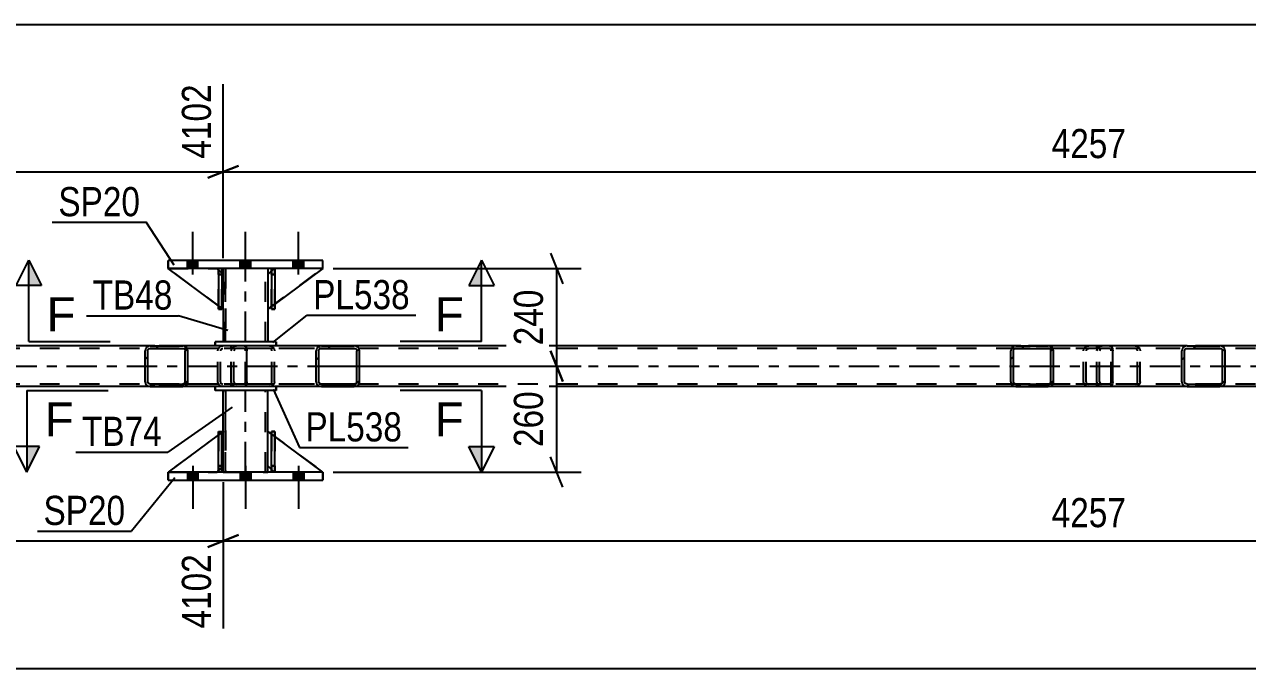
# Model space of a CAD drawing. Header units: millimetres. Extents: x 0 to 841, y 0 to 594.
# Drawn here: x 166.6 to 286.8, y 224.6 to 287.9 of the extents above; entities that cross this region are included whole.
import ezdxf

# ---------------------------------------------------------------- set-up
doc = ezdxf.new("R2010")
doc.units = ezdxf.units.MM
doc.linetypes.add('DXK_LINE_DOT2', pattern=[3.9198, 1.9599, -1.9599])
doc.linetypes.add('DXK_LINE_DOT3', pattern=[5.9187, 2.979, -0.9799, 0.9799, -0.9799])
doc.styles.add('Arial', font='ARIAL.TTF', dxfattribs={"height": 0.2})
doc.styles.add('Arial Narrow', font='ARIALN.TTF', dxfattribs={"height": 0.2})

# ---------------------------------------------------------------- blocks, each defined once
blk = doc.blocks.new('Part-318895283-3047 - 2963')
at = {"linetype": 'Continuous'}
h = blk.add_hatch(dxfattribs=at)
h.set_pattern_fill('', scale=0.7, style=0, pattern_type=0)
h.set_pattern_definition([(45, (182.5804, 256.0256), (-1.57154, 1.57154), [])])
h.paths.add_polyline_path([(182.62, 255.84), (182.58, 256.03), (182.47, 256.18), (182.31, 256.29), (182.12, 256.32), (178.93, 256.32), (178.74, 256.29), (178.58, 256.18), (178.47, 256.03), (178.43, 255.84), (178.43, 252.8), (178.47, 252.62), (178.58, 252.46), (178.74, 252.36), (178.93, 252.32), (182.12, 252.32), (182.31, 252.36), (182.47, 252.46), (182.58, 252.62), (182.62, 252.8)])
h.paths.add_polyline_path([(182.35, 252.71), (182.29, 252.63), (182.21, 252.58), (182.12, 252.56), (178.93, 252.56), (178.84, 252.58), (178.75, 252.63), (178.7, 252.71), (178.68, 252.8), (178.68, 255.84), (178.7, 255.93), (178.75, 256.01), (178.84, 256.06), (178.93, 256.08), (182.12, 256.08), (182.21, 256.06), (182.29, 256.01), (182.35, 255.93), (182.37, 255.84), (182.37, 252.8)])
at = {"color": 2, "linetype": 'Continuous'}
for p, q in [((178.93, 256.32), (178.74, 256.29)), ((178.93, 256.32), (182.12, 256.32)), ((188.17, 256.32), (182.12, 256.32)), ((182.31, 256.29), (182.12, 256.32)), ((188.17, 256.32), (188.28, 256.29)), ((188.28, 256.29), (188.36, 256.18)), ((178.47, 256.03), (178.43, 255.84)), ((178.43, 252.8), (178.43, 255.84)), ((178.68, 255.84), (178.7, 255.93)), ((178.68, 252.8), (178.68, 255.84)), ((178.7, 255.93), (178.75, 256.01)), ((178.75, 256.01), (178.84, 256.06)), ((178.84, 256.06), (178.93, 256.08)), ((178.93, 256.08), (182.12, 256.08)), ((182.12, 256.08), (182.21, 256.06)), ((182.21, 256.06), (182.29, 256.01)), ((182.29, 256.01), (182.35, 255.93)), ((182.35, 255.93), (182.37, 255.84)), ((182.37, 252.8), (182.37, 255.84)), ((182.62, 255.84), (182.58, 256.03)), ((182.62, 252.8), (182.62, 255.84)), ((188.36, 256.18), (188.42, 256.03)), ((188.42, 256.03), (188.44, 255.84)), ((188.44, 252.8), (188.44, 255.84)), ((178.43, 252.8), (178.47, 252.62)), ((178.7, 252.71), (178.68, 252.8)), ((178.75, 252.63), (178.7, 252.71)), ((178.84, 252.58), (178.75, 252.63)), ((182.29, 252.63), (182.21, 252.58)), ((182.35, 252.71), (182.29, 252.63)), ((182.37, 252.8), (182.35, 252.71)), ((182.58, 252.62), (182.62, 252.8)), ((188.42, 252.62), (188.36, 252.46)), ((188.44, 252.8), (188.42, 252.62)), ((178.74, 252.36), (178.93, 252.32)), ((178.93, 252.56), (178.84, 252.58)), ((178.93, 252.56), (182.12, 252.56)), ((178.93, 252.32), (182.12, 252.32)), ((182.21, 252.58), (182.12, 252.56)), ((182.12, 252.32), (182.31, 252.36)), ((188.17, 252.32), (182.12, 252.32)), ((188.28, 252.36), (188.17, 252.32)), ((188.36, 252.46), (188.28, 252.36))]:
    blk.add_line(p, q, dxfattribs=at)
at = {"color": 7, "linetype": 'DXK_LINE_DOT2'}
for p, q in [((182.12, 256.32), (178.93, 256.32)), ((185.89, 256.29), (186.08, 256.32)), ((186.9, 256.08), (186.9, 256.32)), ((188.17, 256.08), (178.93, 256.08)), ((185.58, 255.84), (185.62, 256.03)), ((185.58, 252.8), (185.58, 255.84)), ((185.85, 255.93), (185.83, 255.84)), ((185.83, 252.8), (185.83, 255.84)), ((185.9, 256.01), (185.85, 255.93)), ((185.9, 256.01), (185.93, 256.03)), ((185.93, 256.03), (185.99, 256.06)), ((185.99, 256.06), (186.08, 256.08)), ((188.22, 256.06), (188.17, 256.08)), ((188.27, 256.01), (188.22, 256.06)), ((188.3, 255.93), (188.27, 256.01)), ((188.31, 255.84), (188.3, 255.93)), ((188.31, 252.8), (188.31, 255.84)), ((185.62, 252.62), (185.58, 252.8)), ((185.83, 252.8), (185.85, 252.71)), ((185.85, 252.71), (185.9, 252.63)), ((185.9, 252.63), (185.99, 252.58)), ((188.22, 252.58), (188.27, 252.63)), ((188.27, 252.63), (188.3, 252.71)), ((188.3, 252.71), (188.31, 252.8)), ((188.17, 252.56), (178.93, 252.56)), ((182.12, 252.32), (178.93, 252.32)), ((186.08, 252.32), (185.89, 252.36)), ((185.99, 252.58), (186.08, 252.56)), ((186.9, 252.32), (186.9, 252.56)), ((188.17, 252.56), (188.22, 252.58))]:
    blk.add_line(p, q, dxfattribs=at)
at = {"color": 2, "linetype": 'Continuous'}
for centre, start, end in [((178.92, 255.83), 111.194, 156.1505), ((182.13, 255.83), 23.8495, 68.806), ((178.92, 252.82), 203.8495, 248.806), ((182.13, 252.82), 291.194, 336.1505)]:
    blk.add_arc(centre, 0.492, start, end, dxfattribs=at)
at = {"color": 7, "linetype": 'DXK_LINE_DOT2'}
for centre, start, end in [((186.07, 255.83), 111.194, 156.1505), ((186.07, 252.82), 203.8495, 248.806)]:
    blk.add_arc(centre, 0.492, start, end, dxfattribs=at)
blk = doc.blocks.new('Bolt-318895283-2983 - 2963')
at = {"linetype": 'Continuous'}
for points in [[(183.62, 243.92), (182.58, 243.92), (182.58, 243.12), (183.62, 243.12)], [(183.62, 243.92), (182.58, 243.92), (182.58, 243.12), (183.62, 243.12)], [(183.62, 243.92), (182.58, 243.92), (182.58, 243.12), (183.62, 243.12)], [(188.82, 243.92), (187.78, 243.92), (187.78, 243.12), (188.82, 243.12)], [(188.82, 243.92), (187.78, 243.92), (187.78, 243.12), (188.82, 243.12)], [(194.02, 243.92), (192.98, 243.92), (192.98, 243.12), (194.02, 243.12)], [(194.02, 243.92), (192.98, 243.92), (192.98, 243.12), (194.02, 243.12)], [(194.02, 243.92), (192.98, 243.92), (192.98, 243.12), (194.02, 243.12)]]:
    blk.add_hatch(color=1, dxfattribs=at).paths.add_polyline_path(points)
at = {"color": 1, "linetype": 'Continuous'}
for p, q in [((183.1, 244.52), (183.1, 240.32)), ((183.1, 244.52), (183.1, 240.32)), ((183.1, 244.52), (183.1, 240.32)), ((188.3, 244.52), (188.3, 240.32)), ((188.3, 244.52), (188.3, 240.32)), ((193.5, 244.52), (193.5, 240.32)), ((193.5, 244.52), (193.5, 240.32)), ((193.5, 244.52), (193.5, 240.32)), ((182.58, 243.92), (182.58, 243.12)), ((182.58, 243.92), (182.58, 243.12)), ((182.58, 243.92), (182.58, 243.12)), ((183.62, 243.92), (183.62, 243.12)), ((183.62, 243.92), (183.62, 243.12)), ((183.62, 243.92), (183.62, 243.12)), ((187.78, 243.92), (187.78, 243.12)), ((187.78, 243.92), (187.78, 243.12)), ((188.82, 243.92), (188.82, 243.12)), ((188.82, 243.92), (188.82, 243.12)), ((192.98, 243.92), (192.98, 243.12)), ((192.98, 243.92), (192.98, 243.12)), ((192.98, 243.92), (192.98, 243.12)), ((194.02, 243.92), (194.02, 243.12)), ((194.02, 243.92), (194.02, 243.12)), ((194.02, 243.92), (194.02, 243.12))]:
    blk.add_line(p, q, dxfattribs=at)
blk = doc.blocks.new('Part-318895283-3100 - 2963')
at = {"color": 7, "linetype": 'DXK_LINE_DOT2'}
for p, q in [((186.1, 259.93), (180.7, 263.93)), ((180.7, 263.93), (185.5, 263.93)), ((185.5, 263.93), (186.1, 263.33)), ((186.1, 263.33), (185.5, 263.93)), ((186.1, 263.33), (186.1, 259.93)), ((186.1, 263.33), (186.1, 263.33)), ((186.1, 263.33), (186.1, 259.93))]:
    blk.add_line(p, q, dxfattribs=at)
blk = doc.blocks.new('Part-318895283-3154 - 2963')
at = {"color": 7, "linetype": 'DXK_LINE_DOT2'}
for p, q in [((185.65, 263.33), (185.65, 263.93)), ((185.65, 263.93), (185.65, 263.93)), ((185.65, 263.93), (185.65, 259.93)), ((185.97, 263.93), (185.65, 263.93)), ((185.97, 263.33), (185.97, 263.93)), ((185.97, 259.93), (185.97, 263.93)), ((185.65, 259.93), (185.65, 263.33)), ((185.65, 263.33), (185.97, 263.33)), ((185.97, 263.33), (185.97, 259.93)), ((185.65, 259.93), (185.97, 259.93))]:
    blk.add_line(p, q, dxfattribs=at)
blk = doc.blocks.new('Part-318895283-3049 - 2963')
at = {"linetype": 'Continuous'}
h = blk.add_hatch(dxfattribs=at)
h.set_pattern_fill('', scale=0.7, style=0, pattern_type=0)
h.set_pattern_definition([(45, (199.4639, 256.0256), (-1.57154, 1.57154), [])])
h.paths.add_polyline_path([(199.5, 255.84), (199.46, 256.03), (199.35, 256.18), (199.19, 256.29), (198.99, 256.32), (195.76, 256.32), (195.56, 256.29), (195.4, 256.18), (195.28, 256.03), (195.25, 255.84), (195.25, 252.8), (195.28, 252.62), (195.4, 252.46), (195.56, 252.36), (195.76, 252.32), (198.99, 252.32), (199.19, 252.36), (199.35, 252.46), (199.46, 252.62), (199.5, 252.8)])
h.paths.add_polyline_path([(199.23, 252.71), (199.17, 252.63), (199.09, 252.58), (198.99, 252.56), (195.76, 252.56), (195.66, 252.58), (195.58, 252.63), (195.52, 252.71), (195.5, 252.8), (195.5, 255.84), (195.52, 255.93), (195.58, 256.01), (195.66, 256.06), (195.76, 256.08), (198.99, 256.08), (199.09, 256.06), (199.17, 256.01), (199.23, 255.93), (199.25, 255.84), (199.25, 252.8)])
at = {"color": 7, "linetype": 'DXK_LINE_DOT2'}
for p, q in [((187.21, 256.29), (187.41, 256.32)), ((188.17, 256.32), (187.41, 256.32)), ((190.64, 256.32), (190.84, 256.29)), ((198.99, 256.32), (195.76, 256.32)), ((186.9, 255.84), (186.94, 256.03)), ((186.9, 252.8), (186.9, 255.84)), ((187.17, 255.93), (187.15, 255.84)), ((187.15, 252.8), (187.15, 255.84)), ((187.23, 256.01), (187.17, 255.93)), ((187.31, 256.06), (187.23, 256.01)), ((187.41, 256.08), (187.31, 256.06)), ((198.99, 256.08), (187.41, 256.08)), ((190.74, 256.06), (190.64, 256.08)), ((190.82, 256.01), (190.74, 256.06)), ((190.88, 255.93), (190.82, 256.01)), ((190.9, 255.84), (190.88, 255.93)), ((190.9, 252.8), (190.9, 255.84)), ((191.11, 256.03), (191.15, 255.84)), ((191.15, 252.8), (191.15, 255.84)), ((186.94, 252.62), (186.9, 252.8)), ((187.15, 252.8), (187.17, 252.71)), ((187.17, 252.71), (187.23, 252.63)), ((187.23, 252.63), (187.31, 252.58)), ((190.74, 252.58), (190.82, 252.63)), ((190.82, 252.63), (190.88, 252.71)), ((190.88, 252.71), (190.9, 252.8)), ((191.15, 252.8), (191.11, 252.62)), ((187.41, 252.32), (187.21, 252.36)), ((187.31, 252.58), (187.41, 252.56)), ((198.99, 252.56), (187.41, 252.56)), ((188.17, 252.32), (187.41, 252.32)), ((190.64, 252.56), (190.74, 252.58)), ((190.84, 252.36), (190.64, 252.32)), ((195.76, 252.32), (198.99, 252.32))]:
    blk.add_line(p, q, dxfattribs=at)
at = {"color": 2, "linetype": 'Continuous'}
for p, q in [((195.76, 256.32), (188.17, 256.32)), ((195.76, 256.32), (195.56, 256.29)), ((195.76, 256.32), (198.99, 256.32)), ((199.19, 256.29), (198.99, 256.32)), ((195.28, 256.03), (195.25, 255.84)), ((195.25, 252.8), (195.25, 255.84)), ((195.5, 255.84), (195.52, 255.93)), ((195.5, 252.8), (195.5, 255.84)), ((195.52, 255.93), (195.58, 256.01)), ((195.58, 256.01), (195.66, 256.06)), ((195.66, 256.06), (195.76, 256.08)), ((195.76, 256.08), (198.99, 256.08)), ((198.99, 256.08), (199.09, 256.06)), ((199.09, 256.06), (199.17, 256.01)), ((199.17, 256.01), (199.23, 255.93)), ((199.23, 255.93), (199.25, 255.84)), ((199.25, 252.8), (199.25, 255.84)), ((199.5, 255.84), (199.46, 256.03)), ((199.5, 252.8), (199.5, 255.84)), ((195.25, 252.8), (195.28, 252.62)), ((195.52, 252.71), (195.5, 252.8)), ((195.58, 252.63), (195.52, 252.71)), ((195.66, 252.58), (195.58, 252.63)), ((199.17, 252.63), (199.09, 252.58)), ((199.23, 252.71), (199.17, 252.63)), ((199.25, 252.8), (199.23, 252.71)), ((199.46, 252.62), (199.5, 252.8)), ((195.76, 252.32), (188.17, 252.32)), ((195.56, 252.36), (195.76, 252.32)), ((195.76, 252.56), (195.66, 252.58)), ((195.76, 252.56), (198.99, 252.56)), ((195.76, 252.32), (198.99, 252.32)), ((199.09, 252.58), (198.99, 252.56)), ((198.99, 252.32), (199.19, 252.36))]:
    blk.add_line(p, q, dxfattribs=at)
at = {"color": 7, "linetype": 'DXK_LINE_DOT2'}
for centre, start, end in [((187.39, 255.82), 110.7583, 155.68), ((190.66, 255.82), 24.32, 69.2417), ((187.39, 252.82), 204.32, 249.2417), ((190.66, 252.82), 290.7583, 335.68)]:
    blk.add_arc(centre, 0.496, start, end, dxfattribs=at)
at = {"color": 2, "linetype": 'Continuous'}
for centre, start, end in [((195.74, 255.82), 110.7583, 155.68), ((199.01, 255.82), 24.32, 69.2417), ((195.74, 252.82), 204.32, 249.2417), ((199.01, 252.82), 290.7583, 335.68)]:
    blk.add_arc(centre, 0.496, start, end, dxfattribs=at)
blk = doc.blocks.new('Part-318895283-3195 - 2963')
at = {"color": 7, "linetype": 'DXK_LINE_DOT2'}
for p, q in [((190.5, 244.52), (190.5, 247.92)), ((190.5, 247.92), (195.9, 243.92)), ((191.1, 243.92), (190.5, 244.52)), ((195.9, 243.92), (191.1, 243.92))]:
    blk.add_line(p, q, dxfattribs=at)
blk = doc.blocks.new('Part-318895283-3050 - 2963')
at = {"linetype": 'Continuous'}
h = blk.add_hatch(dxfattribs=at)
h.set_pattern_fill('', scale=0.7, style=0, pattern_type=0)
h.set_pattern_definition([(45, (267.7148, 256.0256), (-1.57154, 1.57154), [])])
h.paths.add_polyline_path([(267.75, 255.84), (267.71, 256.03), (267.61, 256.18), (267.44, 256.29), (267.25, 256.32), (264.07, 256.32), (263.87, 256.29), (263.71, 256.18), (263.6, 256.03), (263.56, 255.84), (263.56, 252.8), (263.6, 252.62), (263.71, 252.46), (263.87, 252.36), (264.07, 252.32), (267.25, 252.32), (267.44, 252.36), (267.61, 252.46), (267.71, 252.62), (267.75, 252.8)])
h.paths.add_polyline_path([(267.48, 252.71), (267.43, 252.63), (267.35, 252.58), (267.25, 252.56), (264.07, 252.56), (263.97, 252.58), (263.89, 252.63), (263.83, 252.71), (263.81, 252.8), (263.81, 255.84), (263.83, 255.93), (263.89, 256.01), (263.97, 256.06), (264.07, 256.08), (267.25, 256.08), (267.35, 256.06), (267.43, 256.01), (267.48, 255.93), (267.5, 255.84), (267.5, 252.8)])
at = {"color": 2, "linetype": 'Continuous'}
for p, q in [((264.07, 256.32), (263.87, 256.29)), ((264.07, 256.32), (267.25, 256.32)), ((273.31, 256.32), (267.25, 256.32)), ((267.44, 256.29), (267.25, 256.32)), ((273.31, 256.32), (273.41, 256.29)), ((273.41, 256.29), (273.5, 256.18)), ((263.6, 256.03), (263.56, 255.84)), ((263.56, 252.8), (263.56, 255.84)), ((263.81, 255.84), (263.83, 255.93)), ((263.81, 252.8), (263.81, 255.84)), ((263.83, 255.93), (263.89, 256.01)), ((263.89, 256.01), (263.97, 256.06)), ((263.97, 256.06), (264.07, 256.08)), ((264.07, 256.08), (267.25, 256.08)), ((267.25, 256.08), (267.35, 256.06)), ((267.35, 256.06), (267.43, 256.01)), ((267.43, 256.01), (267.48, 255.93)), ((267.48, 255.93), (267.5, 255.84)), ((267.5, 252.8), (267.5, 255.84)), ((267.75, 255.84), (267.71, 256.03)), ((267.75, 252.8), (267.75, 255.84)), ((273.5, 256.18), (273.56, 256.03)), ((273.56, 256.03), (273.58, 255.84)), ((273.58, 252.8), (273.58, 255.84)), ((263.56, 252.8), (263.6, 252.62)), ((263.83, 252.71), (263.81, 252.8)), ((263.89, 252.63), (263.83, 252.71)), ((263.97, 252.58), (263.89, 252.63)), ((267.43, 252.63), (267.35, 252.58)), ((267.48, 252.71), (267.43, 252.63)), ((267.5, 252.8), (267.48, 252.71)), ((267.71, 252.62), (267.75, 252.8)), ((273.56, 252.62), (273.5, 252.46)), ((273.58, 252.8), (273.56, 252.62)), ((263.87, 252.36), (264.07, 252.32)), ((264.07, 252.56), (263.97, 252.58)), ((264.07, 252.56), (267.25, 252.56)), ((264.07, 252.32), (267.25, 252.32)), ((267.35, 252.58), (267.25, 252.56)), ((267.25, 252.32), (267.44, 252.36)), ((273.31, 252.32), (267.25, 252.32)), ((273.41, 252.36), (273.31, 252.32)), ((273.5, 252.46), (273.41, 252.36))]:
    blk.add_line(p, q, dxfattribs=at)
at = {"color": 7, "linetype": 'DXK_LINE_DOT2'}
for p, q in [((267.25, 256.32), (264.07, 256.32)), ((271.02, 256.29), (271.22, 256.32)), ((272.03, 256.08), (272.03, 256.32)), ((273.31, 256.08), (264.07, 256.08)), ((270.71, 255.84), (270.75, 256.03)), ((270.71, 252.8), (270.71, 255.84)), ((270.98, 255.93), (270.96, 255.84)), ((270.96, 252.8), (270.96, 255.84)), ((271.04, 256.01), (270.98, 255.93)), ((271.04, 256.01), (271.06, 256.03)), ((271.06, 256.03), (271.12, 256.06)), ((271.12, 256.06), (271.22, 256.08)), ((273.36, 256.06), (273.31, 256.08)), ((273.4, 256.01), (273.36, 256.06)), ((273.43, 255.93), (273.4, 256.01)), ((273.44, 255.84), (273.43, 255.93)), ((273.44, 252.8), (273.44, 255.84)), ((270.75, 252.62), (270.71, 252.8)), ((270.96, 252.8), (270.98, 252.71)), ((270.98, 252.71), (271.04, 252.63)), ((271.04, 252.63), (271.12, 252.58)), ((273.36, 252.58), (273.4, 252.63)), ((273.4, 252.63), (273.43, 252.71)), ((273.43, 252.71), (273.44, 252.8)), ((273.31, 252.56), (264.07, 252.56)), ((267.25, 252.32), (264.07, 252.32)), ((271.22, 252.32), (271.02, 252.36)), ((271.12, 252.58), (271.22, 252.56)), ((272.03, 252.32), (272.03, 252.56)), ((273.31, 252.56), (273.36, 252.58))]:
    blk.add_line(p, q, dxfattribs=at)
at = {"color": 2, "linetype": 'Continuous'}
for centre, start, end in [((264.05, 255.83), 111.1941, 156.1506), ((267.26, 255.83), 23.8494, 68.8059), ((264.05, 252.82), 203.8494, 248.8059), ((267.26, 252.82), 291.1941, 336.1506)]:
    blk.add_arc(centre, 0.492, start, end, dxfattribs=at)
at = {"color": 7, "linetype": 'DXK_LINE_DOT2'}
for centre, start, end in [((271.2, 255.83), 111.1941, 156.1506), ((271.2, 252.82), 203.8494, 248.8059)]:
    blk.add_arc(centre, 0.492, start, end, dxfattribs=at)
blk = doc.blocks.new('Part-318895283-3051 - 2963')
at = {"linetype": 'Continuous'}
h = blk.add_hatch(dxfattribs=at)
h.set_pattern_fill('', scale=0.7, style=0, pattern_type=0)
h.set_pattern_definition([(45, (284.598, 256.0256), (-1.57154, 1.57154), [])])
h.paths.add_polyline_path([(284.64, 255.84), (284.6, 256.03), (284.49, 256.18), (284.32, 256.29), (284.13, 256.32), (280.89, 256.32), (280.7, 256.29), (280.53, 256.18), (280.42, 256.03), (280.38, 255.84), (280.38, 252.8), (280.42, 252.62), (280.53, 252.46), (280.7, 252.36), (280.89, 252.32), (284.13, 252.32), (284.32, 252.36), (284.49, 252.46), (284.6, 252.62), (284.64, 252.8)])
h.paths.add_polyline_path([(284.36, 252.71), (284.31, 252.63), (284.22, 252.58), (284.13, 252.56), (280.89, 252.56), (280.79, 252.58), (280.71, 252.63), (280.66, 252.71), (280.64, 252.8), (280.64, 255.84), (280.66, 255.93), (280.71, 256.01), (280.79, 256.06), (280.89, 256.08), (284.13, 256.08), (284.22, 256.06), (284.31, 256.01), (284.36, 255.93), (284.38, 255.84), (284.38, 252.8)])
at = {"color": 7, "linetype": 'DXK_LINE_DOT2'}
for p, q in [((272.35, 256.29), (272.54, 256.32)), ((273.31, 256.32), (272.54, 256.32)), ((275.78, 256.32), (275.97, 256.29)), ((284.13, 256.32), (280.89, 256.32)), ((272.03, 255.84), (272.07, 256.03)), ((272.03, 252.8), (272.03, 255.84)), ((272.31, 255.93), (272.29, 255.84)), ((272.29, 252.8), (272.29, 255.84)), ((272.36, 256.01), (272.31, 255.93)), ((272.44, 256.06), (272.36, 256.01)), ((272.54, 256.08), (272.44, 256.06)), ((284.13, 256.08), (272.54, 256.08)), ((275.87, 256.06), (275.78, 256.08)), ((275.96, 256.01), (275.87, 256.06)), ((276.01, 255.93), (275.96, 256.01)), ((276.03, 255.84), (276.01, 255.93)), ((276.03, 252.8), (276.03, 255.84)), ((276.25, 256.03), (276.29, 255.84)), ((276.29, 252.8), (276.29, 255.84)), ((272.07, 252.62), (272.03, 252.8)), ((272.29, 252.8), (272.31, 252.71)), ((272.31, 252.71), (272.36, 252.63)), ((272.36, 252.63), (272.44, 252.58)), ((275.87, 252.58), (275.96, 252.63)), ((275.96, 252.63), (276.01, 252.71)), ((276.01, 252.71), (276.03, 252.8)), ((276.29, 252.8), (276.25, 252.62)), ((272.54, 252.32), (272.35, 252.36)), ((272.44, 252.58), (272.54, 252.56)), ((284.13, 252.56), (272.54, 252.56)), ((273.31, 252.32), (272.54, 252.32)), ((275.78, 252.56), (275.87, 252.58)), ((275.97, 252.36), (275.78, 252.32)), ((280.89, 252.32), (284.13, 252.32))]:
    blk.add_line(p, q, dxfattribs=at)
at = {"color": 2, "linetype": 'Continuous'}
for p, q in [((280.89, 256.32), (273.31, 256.32)), ((280.89, 256.32), (280.7, 256.29)), ((280.89, 256.32), (284.13, 256.32)), ((284.32, 256.29), (284.13, 256.32)), ((280.42, 256.03), (280.38, 255.84)), ((280.38, 252.8), (280.38, 255.84)), ((280.64, 255.84), (280.66, 255.93)), ((280.64, 252.8), (280.64, 255.84)), ((280.66, 255.93), (280.71, 256.01)), ((280.71, 256.01), (280.79, 256.06)), ((280.79, 256.06), (280.89, 256.08)), ((280.89, 256.08), (284.13, 256.08)), ((284.13, 256.08), (284.22, 256.06)), ((284.22, 256.06), (284.31, 256.01)), ((284.31, 256.01), (284.36, 255.93)), ((284.36, 255.93), (284.38, 255.84)), ((284.38, 252.8), (284.38, 255.84)), ((284.64, 255.84), (284.6, 256.03)), ((284.64, 252.8), (284.64, 255.84)), ((280.38, 252.8), (280.42, 252.62)), ((280.66, 252.71), (280.64, 252.8)), ((280.71, 252.63), (280.66, 252.71)), ((280.79, 252.58), (280.71, 252.63)), ((284.31, 252.63), (284.22, 252.58)), ((284.36, 252.71), (284.31, 252.63)), ((284.38, 252.8), (284.36, 252.71)), ((284.6, 252.62), (284.64, 252.8)), ((280.89, 252.32), (273.31, 252.32)), ((280.7, 252.36), (280.89, 252.32)), ((280.89, 252.56), (280.79, 252.58)), ((280.89, 252.56), (284.13, 252.56)), ((280.89, 252.32), (284.13, 252.32)), ((284.22, 252.58), (284.13, 252.56)), ((284.13, 252.32), (284.32, 252.36))]:
    blk.add_line(p, q, dxfattribs=at)
at = {"color": 7, "linetype": 'DXK_LINE_DOT2'}
for centre, start, end in [((272.52, 255.82), 110.7584, 155.6801), ((275.8, 255.82), 24.3199, 69.2416), ((272.52, 252.82), 204.3199, 249.2416), ((275.8, 252.82), 290.7584, 335.6801)]:
    blk.add_arc(centre, 0.496, start, end, dxfattribs=at)
at = {"color": 2, "linetype": 'Continuous'}
for centre, start, end in [((280.87, 255.82), 110.7583, 155.6801), ((284.15, 255.82), 24.3199, 69.2416), ((280.87, 252.82), 204.3199, 249.2416), ((284.15, 252.82), 290.7583, 335.6801)]:
    blk.add_arc(centre, 0.496, start, end, dxfattribs=at)
blk = doc.blocks.new('Part-318895283-3052 - 2963')
at = {"color": 7, "linetype": 'DXK_LINE_DOT2'}
for p, q in [((191.1, 263.93), (190.5, 263.33)), ((190.5, 259.93), (195.9, 263.93)), ((195.9, 263.93), (191.1, 263.93)), ((190.5, 263.33), (190.5, 259.93))]:
    blk.add_line(p, q, dxfattribs=at)
blk = doc.blocks.new('Part-318895283-3086 - 2963')
at = {"color": 2, "linetype": 'Continuous'}
for p, q in [((178.93, 256.32), (113.86, 256.32)), ((264.07, 256.32), (198.99, 256.32)), ((349.2, 256.32), (284.13, 256.32)), ((178.93, 252.32), (113.86, 252.32)), ((264.07, 252.32), (198.99, 252.32)), ((349.2, 252.32), (284.13, 252.32))]:
    blk.add_line(p, q, dxfattribs=at)
at = {"color": 7, "linetype": 'DXK_LINE_DOT2'}
for p, q in [((667.83, 256.32), (178.93, 256.32)), ((198.99, 256.32), (178.93, 256.32)), ((284.13, 256.32), (264.07, 256.32)), ((667.83, 256.08), (93.76, 256.08)), ((667.83, 252.56), (93.76, 252.56)), ((624.66, 252.32), (178.93, 252.32)), ((198.99, 252.32), (178.93, 252.32)), ((284.13, 252.32), (264.07, 252.32))]:
    blk.add_line(p, q, dxfattribs=at)
at = {"color": 7, "linetype": 'DXK_LINE_DOT3'}
blk.add_line((93.76, 254.32), (667.83, 254.32), dxfattribs=at)
blk = doc.blocks.new('Part-318895283-3099 - 2963')
at = {"color": 2, "linetype": 'Continuous'}
for p, q in [((185.65, 260.26), (180.7, 263.93)), ((185.65, 263.78), (185.5, 263.93)), ((186.1, 263.33), (185.97, 263.46)), ((186.1, 263.33), (186.1, 263.33)), ((186.1, 259.93), (186.1, 263.33)), ((185.97, 260.03), (186.1, 259.93)), ((186.1, 259.93), (186.1, 259.93))]:
    blk.add_line(p, q, dxfattribs=at)
at = {"color": 7, "linetype": 'DXK_LINE_DOT2'}
for p, q in [((185.5, 263.93), (180.7, 263.93)), ((185.5, 263.93), (186.1, 263.33)), ((185.97, 263.46), (185.65, 263.78)), ((186.1, 263.33), (186.1, 259.93)), ((185.97, 260.03), (185.65, 260.26))]:
    blk.add_line(p, q, dxfattribs=at)
blk = doc.blocks.new('Part-318895283-3101 - 2963')
at = {"color": 2, "linetype": 'Continuous'}
for p, q in [((191.17, 263.93), (190.85, 263.93)), ((190.85, 263.93), (190.85, 259.93)), ((191.17, 263.93), (191.17, 263.93)), ((191.17, 263.93), (191.17, 259.93)), ((191.17, 259.93), (190.85, 259.93))]:
    blk.add_line(p, q, dxfattribs=at)
at = {"color": 7, "linetype": 'DXK_LINE_DOT2'}
for p, q in [((190.85, 263.33), (190.85, 263.93)), ((191.17, 263.33), (191.17, 263.93)), ((191.17, 263.93), (191.17, 263.93)), ((191.17, 263.33), (190.85, 263.33)), ((190.85, 263.33), (190.85, 259.93)), ((191.17, 259.93), (191.17, 263.33))]:
    blk.add_line(p, q, dxfattribs=at)
blk = doc.blocks.new('Part-318895283-3102 - 2963')
at = {"color": 2, "linetype": 'Continuous'}
for p, q in [((185.97, 263.93), (185.65, 263.93)), ((185.65, 263.93), (185.65, 259.93)), ((185.97, 263.93), (185.97, 263.93)), ((185.97, 263.93), (185.97, 259.93)), ((185.97, 259.93), (185.65, 259.93))]:
    blk.add_line(p, q, dxfattribs=at)
at = {"color": 7, "linetype": 'DXK_LINE_DOT2'}
for p, q in [((185.65, 263.33), (185.65, 263.93)), ((185.97, 263.33), (185.97, 263.93)), ((185.97, 263.93), (185.97, 263.93)), ((185.97, 263.33), (185.65, 263.33)), ((185.65, 263.33), (185.65, 259.93)), ((185.97, 259.93), (185.97, 263.33))]:
    blk.add_line(p, q, dxfattribs=at)
blk = doc.blocks.new('Part-318895283-3103 - 2963')
at = {"color": 7, "linetype": 'DXK_LINE_DOT2'}
for p, q in [((190.85, 263.33), (190.85, 263.93)), ((190.85, 263.93), (190.85, 263.93)), ((190.85, 263.93), (190.85, 259.93)), ((191.17, 263.93), (190.85, 263.93)), ((191.17, 263.33), (191.17, 263.93)), ((191.17, 259.93), (191.17, 263.93)), ((190.85, 259.93), (190.85, 263.33)), ((190.85, 263.33), (191.17, 263.33)), ((191.17, 263.33), (191.17, 259.93)), ((190.85, 259.93), (191.17, 259.93))]:
    blk.add_line(p, q, dxfattribs=at)
blk = doc.blocks.new('Bolt-318895283-3122 - 2963')
at = {"linetype": 'Continuous'}
for points in [[(182.58, 263.93), (183.62, 263.93), (183.62, 264.73), (182.58, 264.73)], [(182.58, 263.93), (183.62, 263.93), (183.62, 264.73), (182.58, 264.73)], [(182.58, 263.93), (183.62, 263.93), (183.62, 264.73), (182.58, 264.73)], [(187.78, 263.93), (188.82, 263.93), (188.82, 264.73), (187.78, 264.73)], [(187.78, 263.93), (188.82, 263.93), (188.82, 264.73), (187.78, 264.73)], [(192.98, 263.93), (194.02, 263.93), (194.02, 264.73), (192.98, 264.73)], [(192.98, 263.93), (194.02, 263.93), (194.02, 264.73), (192.98, 264.73)], [(192.98, 263.93), (194.02, 263.93), (194.02, 264.73), (192.98, 264.73)]]:
    blk.add_hatch(color=1, dxfattribs=at).paths.add_polyline_path(points)
at = {"color": 1, "linetype": 'Continuous'}
for p, q in [((183.1, 263.33), (183.1, 267.53)), ((183.1, 263.33), (183.1, 267.53)), ((183.1, 263.33), (183.1, 267.53)), ((188.3, 263.33), (188.3, 267.53)), ((188.3, 263.33), (188.3, 267.53)), ((193.5, 263.33), (193.5, 267.53)), ((193.5, 263.33), (193.5, 267.53)), ((193.5, 263.33), (193.5, 267.53)), ((182.58, 263.93), (182.58, 264.73)), ((182.58, 263.93), (182.58, 264.73)), ((182.58, 263.93), (182.58, 264.73)), ((183.62, 263.93), (183.62, 264.73)), ((183.62, 263.93), (183.62, 264.73)), ((183.62, 263.93), (183.62, 264.73)), ((187.78, 263.93), (187.78, 264.73)), ((187.78, 263.93), (187.78, 264.73)), ((188.82, 263.93), (188.82, 264.73)), ((188.82, 263.93), (188.82, 264.73)), ((192.98, 263.93), (192.98, 264.73)), ((192.98, 263.93), (192.98, 264.73)), ((192.98, 263.93), (192.98, 264.73)), ((194.02, 263.93), (194.02, 264.73)), ((194.02, 263.93), (194.02, 264.73)), ((194.02, 263.93), (194.02, 264.73))]:
    blk.add_line(p, q, dxfattribs=at)
blk = doc.blocks.new('Part-318895283-3171 - 2963')
at = {"color": 2, "linetype": 'Continuous'}
for p, q in [((186.1, 263.93), (186.1, 263.33)), ((190.5, 263.93), (190.5, 263.33)), ((186.1, 259.93), (186.1, 256.73)), ((190.5, 259.93), (190.5, 256.73))]:
    blk.add_line(p, q, dxfattribs=at)
at = {"color": 7, "linetype": 'DXK_LINE_DOT2'}
for p, q in [((190.5, 263.93), (186.1, 263.93)), ((186.1, 263.93), (186.1, 256.73)), ((186.34, 256.73), (186.34, 263.93)), ((186.34, 263.93), (186.34, 256.73)), ((190.26, 256.73), (190.26, 263.93)), ((190.26, 256.73), (190.26, 263.93)), ((190.5, 263.93), (190.5, 256.73)), ((186.1, 263.33), (186.1, 259.93)), ((190.5, 263.33), (190.5, 259.93)), ((190.5, 256.73), (186.1, 256.73))]:
    blk.add_line(p, q, dxfattribs=at)
at = {"color": 7, "linetype": 'DXK_LINE_DOT3'}
blk.add_line((188.3, 256.73), (188.3, 263.93), dxfattribs=at)
blk = doc.blocks.new('Part-318895283-3176 - 2963')
at = {"color": 2, "linetype": 'Continuous'}
for p, q in [((191.3, 256.73), (185.3, 256.73)), ((185.3, 256.33), (185.3, 256.73)), ((191.3, 256.33), (185.3, 256.33)), ((191.3, 256.73), (191.3, 256.33)), ((191.3, 256.73), (191.3, 256.73)), ((191.3, 256.33), (191.3, 256.33))]:
    blk.add_line(p, q, dxfattribs=at)
at = {"color": 7, "linetype": 'DXK_LINE_DOT2'}
for p, q in [((185.3, 256.73), (185.3, 256.33)), ((191.3, 256.33), (191.3, 256.73))]:
    blk.add_line(p, q, dxfattribs=at)
blk = doc.blocks.new('Part-318895283-3188 - 2963')
at = {"color": 2, "linetype": 'Continuous'}
for p, q in [((195.9, 264.73), (180.7, 264.73)), ((180.7, 263.93), (180.7, 264.73)), ((195.9, 263.93), (195.9, 264.73)), ((195.9, 263.93), (180.7, 263.93))]:
    blk.add_line(p, q, dxfattribs=at)
at = {"color": 7, "linetype": 'DXK_LINE_DOT2'}
for p, q in [((180.7, 264.73), (180.7, 263.93)), ((195.9, 263.93), (195.9, 264.73))]:
    blk.add_line(p, q, dxfattribs=at)
blk = doc.blocks.new('Part-318895283-3193 - 2963')
at = {"color": 2, "linetype": 'Continuous'}
for p, q in [((180.7, 243.12), (180.7, 243.92)), ((195.9, 243.92), (180.7, 243.92)), ((180.7, 243.12), (195.9, 243.12)), ((195.9, 243.12), (195.9, 243.92))]:
    blk.add_line(p, q, dxfattribs=at)
at = {"color": 7, "linetype": 'DXK_LINE_DOT2'}
for p, q in [((180.7, 243.92), (180.7, 243.12)), ((195.9, 243.92), (195.9, 243.12))]:
    blk.add_line(p, q, dxfattribs=at)
blk = doc.blocks.new('Part-318895283-3194 - 2963')
at = {"color": 2, "linetype": 'Continuous'}
for p, q in [((190.5, 244.52), (190.5, 247.92)), ((190.85, 247.66), (190.5, 247.92)), ((195.9, 243.92), (191.17, 247.42)), ((190.85, 244.17), (190.5, 244.52))]:
    blk.add_line(p, q, dxfattribs=at)
at = {"color": 7, "linetype": 'DXK_LINE_DOT2'}
for p, q in [((191.17, 247.42), (190.85, 247.66)), ((191.1, 243.92), (190.85, 244.17)), ((195.9, 243.92), (191.1, 243.92)), ((195.9, 243.92), (195.9, 243.92)), ((195.9, 243.92), (195.9, 243.92))]:
    blk.add_line(p, q, dxfattribs=at)
blk = doc.blocks.new('Part-318895283-3196 - 2963')
at = {"color": 7, "linetype": 'DXK_LINE_DOT2'}
for p, q in [((185.97, 247.83), (185.65, 247.59)), ((186.1, 244.52), (186.1, 247.92)), ((186.1, 244.52), (185.5, 243.92)), ((185.97, 244.4), (185.65, 244.08)), ((180.7, 243.92), (185.5, 243.92))]:
    blk.add_line(p, q, dxfattribs=at)
at = {"color": 2, "linetype": 'Continuous'}
for p, q in [((186.1, 247.92), (185.97, 247.83)), ((186.1, 244.52), (186.1, 247.92)), ((185.65, 247.59), (180.7, 243.92)), ((186.1, 244.52), (185.97, 244.4)), ((186.1, 244.52), (186.1, 244.52)), ((185.65, 244.08), (185.5, 243.92))]:
    blk.add_line(p, q, dxfattribs=at)
blk = doc.blocks.new('Part-318895283-3202 - 2963')
at = {"color": 7, "linetype": 'DXK_LINE_DOT2'}
for p, q in [((186.1, 247.92), (180.7, 243.92)), ((186.1, 244.52), (186.1, 247.92)), ((186.1, 247.92), (186.1, 244.52)), ((185.5, 243.92), (186.1, 244.52)), ((186.1, 244.52), (185.5, 243.92)), ((186.1, 244.52), (186.1, 244.52)), ((180.7, 243.92), (185.5, 243.92))]:
    blk.add_line(p, q, dxfattribs=at)
blk = doc.blocks.new('Part-318895283-3203 - 2963')
at = {"color": 2, "linetype": 'Continuous'}
for p, q in [((190.85, 243.92), (190.85, 247.92)), ((190.85, 247.92), (191.17, 247.92)), ((191.17, 243.92), (191.17, 247.92)), ((190.85, 243.92), (190.85, 243.92)), ((191.17, 243.92), (190.85, 243.92))]:
    blk.add_line(p, q, dxfattribs=at)
at = {"color": 7, "linetype": 'DXK_LINE_DOT2'}
for p, q in [((190.85, 247.92), (190.85, 244.52)), ((191.17, 244.52), (191.17, 247.92)), ((190.85, 244.52), (190.85, 243.92)), ((190.85, 244.52), (191.17, 244.52)), ((191.17, 243.92), (191.17, 244.52)), ((191.17, 243.92), (191.17, 243.92))]:
    blk.add_line(p, q, dxfattribs=at)
blk = doc.blocks.new('Part-318895283-3204 - 2963')
at = {"color": 2, "linetype": 'Continuous'}
for p, q in [((185.65, 243.92), (185.65, 247.92)), ((185.65, 247.92), (185.97, 247.92)), ((185.97, 243.92), (185.97, 247.92)), ((185.65, 243.92), (185.65, 243.92)), ((185.97, 243.92), (185.65, 243.92))]:
    blk.add_line(p, q, dxfattribs=at)
at = {"color": 7, "linetype": 'DXK_LINE_DOT2'}
for p, q in [((185.65, 247.92), (185.65, 244.52)), ((185.97, 244.52), (185.97, 247.92)), ((185.65, 244.52), (185.65, 243.92)), ((185.65, 244.52), (185.97, 244.52)), ((185.97, 243.92), (185.97, 244.52)), ((185.97, 243.92), (185.97, 243.92))]:
    blk.add_line(p, q, dxfattribs=at)
blk = doc.blocks.new('Part-318895283-3205 - 2963')
at = {"color": 7, "linetype": 'DXK_LINE_DOT2'}
for p, q in [((191.17, 247.92), (190.85, 247.92)), ((190.85, 244.52), (190.85, 247.92)), ((190.85, 247.92), (190.85, 243.92)), ((191.17, 247.92), (191.17, 244.52)), ((191.17, 243.92), (191.17, 247.92)), ((191.17, 244.52), (190.85, 244.52)), ((190.85, 243.92), (190.85, 244.52)), ((191.17, 244.52), (191.17, 243.92)), ((191.17, 243.92), (190.85, 243.92)), ((191.17, 243.92), (191.17, 243.92))]:
    blk.add_line(p, q, dxfattribs=at)
blk = doc.blocks.new('Part-318895283-3206 - 2963')
at = {"color": 7, "linetype": 'DXK_LINE_DOT2'}
for p, q in [((185.65, 247.92), (185.97, 247.92)), ((185.65, 244.52), (185.65, 247.92)), ((185.65, 247.92), (185.65, 243.92)), ((185.97, 247.92), (185.97, 244.52)), ((185.97, 243.92), (185.97, 247.83)), ((185.97, 244.52), (185.65, 244.52)), ((185.65, 243.92), (185.65, 244.52)), ((185.97, 244.52), (185.97, 243.92)), ((185.97, 243.92), (185.65, 243.92)), ((185.97, 243.92), (185.97, 243.92))]:
    blk.add_line(p, q, dxfattribs=at)
blk = doc.blocks.new('Part-318895283-3211 - 2963')
at = {"color": 2, "linetype": 'Continuous'}
for p, q in [((185.3, 251.92), (185.3, 252.32)), ((191.3, 251.92), (185.3, 251.92)), ((191.3, 252.32), (191.3, 251.92)), ((191.3, 251.92), (191.3, 251.92))]:
    blk.add_line(p, q, dxfattribs=at)
at = {"color": 7, "linetype": 'DXK_LINE_DOT2'}
for p, q in [((191.3, 252.32), (185.3, 252.32)), ((185.3, 252.32), (185.3, 251.92)), ((191.3, 251.92), (191.3, 252.32)), ((191.3, 252.32), (191.3, 252.32))]:
    blk.add_line(p, q, dxfattribs=at)
blk = doc.blocks.new('Part-318895283-3216 - 2963')
at = {"color": 2, "linetype": 'Continuous'}
for p, q in [((186.1, 247.92), (186.1, 251.92)), ((190.5, 247.92), (190.5, 251.92)), ((186.1, 243.92), (186.1, 244.52)), ((190.5, 243.92), (190.5, 244.52))]:
    blk.add_line(p, q, dxfattribs=at)
at = {"color": 7, "linetype": 'DXK_LINE_DOT2'}
for p, q in [((190.5, 251.92), (186.1, 251.92)), ((186.1, 243.92), (186.1, 251.92)), ((186.34, 243.92), (186.34, 251.92)), ((186.34, 251.92), (186.34, 243.92)), ((190.26, 243.92), (190.26, 251.92)), ((190.26, 243.92), (190.26, 251.92)), ((190.5, 243.92), (190.5, 251.92)), ((186.1, 244.52), (186.1, 247.92)), ((190.5, 244.52), (190.5, 247.92)), ((186.1, 243.92), (190.5, 243.92))]:
    blk.add_line(p, q, dxfattribs=at)
at = {"color": 7, "linetype": 'DXK_LINE_DOT3'}
blk.add_line((188.3, 243.92), (188.3, 251.92), dxfattribs=at)
blk = doc.blocks.new('Part-318895283-3221 - 2963')
at = {"color": 2, "linetype": 'Continuous'}
for p, q in [((190.85, 263.69), (190.5, 263.33)), ((195.9, 263.93), (191.17, 260.43)), ((190.5, 263.33), (190.5, 259.93)), ((190.85, 260.19), (190.5, 259.93))]:
    blk.add_line(p, q, dxfattribs=at)
at = {"color": 7, "linetype": 'DXK_LINE_DOT2'}
for p, q in [((191.1, 263.93), (190.85, 263.69)), ((195.9, 263.93), (191.1, 263.93)), ((191.17, 260.43), (190.85, 260.19))]:
    blk.add_line(p, q, dxfattribs=at)
blk = doc.blocks.new('StraightDimension-318895283-3364 - 2963')
at = {"color": 7, "linetype": 'Continuous'}
for p, q in [((186.1, 264.93), (186.1, 282.04)), ((85.14, 257.32), (85.14, 276.55)), ((86.64, 274.03), (83.64, 272.83)), ((85.14, 273.43), (186.1, 273.43)), ((184.6, 272.83), (187.6, 274.03))]:
    blk.add_line(p, q, dxfattribs=at)
at = {"color": 0}
blk.add_wipeout([(139.88, 274.18), (139.88, 278.38), (131.36, 278.38), (131.36, 274.18)], dxfattribs=at)
at = {"color": 3, "style": 'Arial Narrow'}
blk.add_text('4102', height=2.863, dxfattribs=at).set_placement((131.96, 274.78))
at = {"color": 0, "linetype": 'Continuous'}
for points in [[(185.5, 282.64), (181.3, 282.64), (181.3, 274.13), (185.5, 274.13)], [(84.54, 277.15), (80.34, 277.15), (80.34, 274.13), (84.54, 274.13)]]:
    blk.add_wipeout(points, dxfattribs=at)
at = {"color": 3, "linetype": 'Continuous', "style": 'Arial Narrow'}
for s, height, p in [('4102', 2.863, (184.9, 274.73)), ('0', 2.86, (83.94, 274.73))]:
    blk.add_text(s, height=height, rotation=90.0002, dxfattribs=at).set_placement(p)
blk = doc.blocks.new('StraightDimension-318895283-3380 - 2963')
at = {"color": 7, "linetype": 'Continuous'}
for p, q in [((186.1, 264.93), (186.1, 282.04)), ((187.6, 274.03), (184.6, 272.83)), ((186.1, 273.43), (356.37, 273.43))]:
    blk.add_line(p, q, dxfattribs=at)
at = {"color": 0}
blk.add_wipeout([(275.49, 274.18), (275.49, 278.38), (266.98, 278.38), (266.98, 274.18)], dxfattribs=at)
at = {"color": 3, "style": 'Arial Narrow'}
blk.add_text('4257', height=2.863, dxfattribs=at).set_placement((267.58, 274.78))
blk = doc.blocks.new('StraightDimension-318895283-3289 - 2963')
at = {"color": 7, "linetype": 'Continuous'}
for p, q in [((85.14, 251.32), (85.14, 234.02)), ((186.1, 242.92), (186.1, 228.54)), ((86.64, 237.75), (83.64, 236.55)), ((85.14, 237.15), (186.1, 237.15)), ((184.6, 236.55), (187.6, 237.75))]:
    blk.add_line(p, q, dxfattribs=at)
at = {"color": 0}
blk.add_wipeout([(139.88, 237.9), (139.88, 242.1), (131.36, 242.1), (131.36, 237.9)], dxfattribs=at)
at = {"color": 3, "style": 'Arial Narrow'}
blk.add_text('4102', height=2.863, dxfattribs=at).set_placement((131.96, 238.5))
at = {"color": 0, "linetype": 'Continuous'}
for points in [[(84.54, 236.45), (80.34, 236.45), (80.34, 233.42), (84.54, 233.42)], [(185.5, 236.45), (181.3, 236.45), (181.3, 227.94), (185.5, 227.94)]]:
    blk.add_wipeout(points, dxfattribs=at)
at = {"color": 3, "linetype": 'Continuous', "style": 'Arial Narrow'}
for s, height, p in [('0', 2.86, (83.94, 234.02)), ('4102', 2.863, (184.9, 228.54))]:
    blk.add_text(s, height=height, rotation=90.0002, dxfattribs=at).set_placement(p)
blk = doc.blocks.new('StraightDimension-318895283-3426 - 2963')
at = {"color": 7, "linetype": 'Continuous'}
for p, q in [((218.3, 265.43), (219.5, 262.43)), ((196.9, 263.93), (221.3, 263.93)), ((218.9, 254.32), (218.9, 263.93)), ((219.5, 252.82), (218.3, 255.82)), ((196.9, 254.32), (221.3, 254.32))]:
    blk.add_line(p, q, dxfattribs=at)
at = {"color": 0}
blk.add_wipeout([(218.15, 262.47), (213.95, 262.47), (213.95, 255.78), (218.15, 255.78)], dxfattribs=at)
at = {"color": 3, "style": 'Arial Narrow'}
blk.add_text('240', height=2.863, rotation=90.0002, dxfattribs=at).set_placement((217.55, 256.38))
blk = doc.blocks.new('StraightDimension-318895283-3305 - 2963')
at = {"color": 7, "linetype": 'Continuous'}
for p, q in [((186.1, 242.92), (186.1, 228.54)), ((187.6, 237.75), (184.6, 236.55)), ((186.1, 237.15), (356.37, 237.15))]:
    blk.add_line(p, q, dxfattribs=at)
at = {"color": 0}
blk.add_wipeout([(275.49, 237.9), (275.49, 242.1), (266.98, 242.1), (266.98, 237.9)], dxfattribs=at)
at = {"color": 3, "style": 'Arial Narrow'}
blk.add_text('4257', height=2.863, dxfattribs=at).set_placement((267.58, 238.5))
blk = doc.blocks.new('StraightDimension-318895283-3387 - 2963')
at = {"color": 7, "linetype": 'Continuous'}
blk.add_line((84.5, 224.6), (677.09, 224.6), dxfattribs=at)
blk = doc.blocks.new('StraightDimension-318895283-3398 - 2963')
at = {"color": 7, "linetype": 'Continuous'}
for p, q in [((218.3, 255.82), (219.5, 252.82)), ((196.9, 254.32), (221.3, 254.32)), ((218.9, 243.92), (218.9, 254.32)), ((219.5, 242.42), (218.3, 245.42)), ((196.9, 243.92), (221.3, 243.92))]:
    blk.add_line(p, q, dxfattribs=at)
at = {"color": 0}
blk.add_wipeout([(218.15, 252.46), (213.95, 252.46), (213.95, 245.78), (218.15, 245.78)], dxfattribs=at)
at = {"color": 3, "style": 'Arial Narrow'}
blk.add_text('260', height=2.863, rotation=90.0002, dxfattribs=at).set_placement((217.55, 246.38))
blk = doc.blocks.new('StraightDimension-318895283-9015 - 2963')
at = {"color": 7, "linetype": 'Continuous'}
blk.add_line((85.14, 287.92), (676.45, 287.92), dxfattribs=at)
blk = doc.blocks.new('SectionMark-318895283-3483 - 2963')
at = {"linetype": 'Continuous'}
for points in [[(168.23, 262.25), (166.98, 262.25), (166.98, 264.75)], [(211.51, 262.25), (210.26, 262.25), (211.51, 264.75)]]:
    blk.add_hatch(color=6, dxfattribs=at).paths.add_polyline_path(points)
at = {"color": 6, "linetype": 'Continuous'}
for p, q in [((165.73, 262.25), (166.98, 264.75)), ((166.98, 256.75), (166.98, 264.75)), ((166.98, 264.75), (168.23, 262.25)), ((211.51, 264.75), (210.26, 262.25)), ((211.51, 256.75), (211.51, 264.75)), ((211.51, 264.75), (212.76, 262.25)), ((168.23, 262.25), (165.73, 262.25)), ((210.26, 262.25), (212.76, 262.25)), ((166.98, 256.75), (174.98, 256.75)), ((211.51, 256.75), (203.51, 256.75))]:
    blk.add_line(p, q, dxfattribs=at)
at = {"color": 0, "linetype": 'Continuous'}
for points in [[(171.58, 257.75), (171.58, 261.25), (168.73, 261.25), (168.73, 257.75)], [(209.76, 257.75), (209.76, 261.25), (206.91, 261.25), (206.91, 257.75)]]:
    blk.add_wipeout(points, dxfattribs=at)
at = {"color": 3, "linetype": 'Continuous', "style": 'Arial'}
for p in [(168.73, 257.75), (206.91, 257.75)]:
    blk.add_text('F', height=3.34, dxfattribs=at).set_placement(p)
blk = doc.blocks.new('SectionMark-318895283-3485 - 2963')
at = {"linetype": 'Continuous'}
for points in [[(166.8, 246.42), (168.05, 246.42), (166.8, 243.92)], [(210.26, 246.42), (211.51, 246.42), (211.51, 243.92)]]:
    blk.add_hatch(color=6, dxfattribs=at).paths.add_polyline_path(points)
at = {"color": 6, "linetype": 'Continuous'}
for p, q in [((166.8, 251.92), (174.8, 251.92)), ((166.8, 251.92), (166.8, 243.92)), ((211.51, 251.92), (203.51, 251.92)), ((211.51, 251.92), (211.51, 243.92)), ((166.8, 243.92), (165.55, 246.42)), ((168.05, 246.42), (165.55, 246.42)), ((166.8, 243.92), (168.05, 246.42)), ((210.26, 246.42), (212.76, 246.42)), ((211.51, 243.92), (210.26, 246.42)), ((212.76, 246.42), (211.51, 243.92))]:
    blk.add_line(p, q, dxfattribs=at)
at = {"color": 0, "linetype": 'Continuous'}
for points in [[(171.4, 247.42), (171.4, 250.92), (168.55, 250.92), (168.55, 247.42)], [(209.76, 247.42), (209.76, 250.92), (206.9, 250.92), (206.9, 247.42)]]:
    blk.add_wipeout(points, dxfattribs=at)
at = {"color": 3, "linetype": 'Continuous', "style": 'Arial'}
for p in [(168.55, 247.42), (206.9, 247.42)]:
    blk.add_text('F', height=3.34, dxfattribs=at).set_placement(p)
blk = doc.blocks.new('Mark-318895283-3167 - 2963')
at = {"color": 0}
blk.add_wipeout([(181.12, 259.89), (181.12, 262.89), (173.26, 262.89), (173.26, 259.89)], dxfattribs=at)
blk.add_wipeout([(181.12, 259.89), (181.12, 262.89), (173.26, 262.89), (173.26, 259.89)], dxfattribs=at)
at = {"color": 30, "linetype": 'Continuous'}
for p in [(172.66, 259.29), (186.55, 257.85)]:
    blk.add_line(p, (181.72, 259.29), dxfattribs=at)
at = {"color": 3, "style": 'Arial Narrow'}
blk.add_text('TB48', height=2.863, dxfattribs=at).set_placement((173.26, 259.89))
blk = doc.blocks.new('Mark-318895283-3172 - 2963')
at = {"color": 0}
blk.add_wipeout([(204.46, 259.93), (204.46, 262.93), (194.95, 262.93), (194.95, 259.93)], dxfattribs=at)
blk.add_wipeout([(204.46, 259.93), (204.46, 262.93), (194.95, 262.93), (194.95, 259.93)], dxfattribs=at)
at = {"color": 30, "linetype": 'Continuous'}
for p, q in [((190.99, 256.64), (194.35, 259.33)), ((194.35, 259.33), (205.06, 259.33))]:
    blk.add_line(p, q, dxfattribs=at)
at = {"color": 3, "style": 'Arial Narrow'}
blk.add_text('PL538', height=2.863, dxfattribs=at).set_placement((194.95, 259.93))
blk = doc.blocks.new('Mark-318895283-3184 - 2963')
at = {"color": 0}
blk.add_wipeout([(177.92, 269.07), (177.92, 272.07), (169.89, 272.07), (169.89, 269.07)], dxfattribs=at)
blk.add_wipeout([(177.92, 269.07), (177.92, 272.07), (169.89, 272.07), (169.89, 269.07)], dxfattribs=at)
at = {"color": 30, "linetype": 'Continuous'}
for p in [(169.29, 268.47), (181.27, 264.26)]:
    blk.add_line(p, (178.52, 268.47), dxfattribs=at)
at = {"color": 3, "style": 'Arial Narrow'}
blk.add_text('SP20', height=2.863, dxfattribs=at).set_placement((169.89, 269.07))
blk = doc.blocks.new('Mark-318895283-3189 - 2963')
at = {"color": 0}
blk.add_wipeout([(176.47, 238.72), (176.47, 241.72), (168.43, 241.72), (168.43, 238.72)], dxfattribs=at)
blk.add_wipeout([(176.47, 238.72), (176.47, 241.72), (168.43, 241.72), (168.43, 238.72)], dxfattribs=at)
at = {"color": 30, "linetype": 'Continuous'}
for p in [(181.34, 243.36), (167.83, 238.12)]:
    blk.add_line(p, (177.07, 238.12), dxfattribs=at)
at = {"color": 3, "style": 'Arial Narrow'}
blk.add_text('SP20', height=2.863, dxfattribs=at).set_placement((168.43, 238.72))
blk = doc.blocks.new('Mark-318895283-3207 - 2963')
at = {"color": 0}
blk.add_wipeout([(203.69, 246.93), (203.69, 249.93), (194.19, 249.93), (194.19, 246.93)], dxfattribs=at)
blk.add_wipeout([(203.69, 246.93), (203.69, 249.93), (194.19, 249.93), (194.19, 246.93)], dxfattribs=at)
at = {"color": 30, "linetype": 'Continuous'}
for p, q in [((191.03, 252.08), (193.59, 246.33)), ((193.59, 246.33), (204.29, 246.33))]:
    blk.add_line(p, q, dxfattribs=at)
at = {"color": 3, "style": 'Arial Narrow'}
blk.add_text('PL538', height=2.863, dxfattribs=at).set_placement((194.19, 246.93))
blk = doc.blocks.new('Mark-318895283-3212 - 2963')
at = {"color": 0}
blk.add_wipeout([(180.06, 246.49), (180.06, 249.49), (172.21, 249.49), (172.21, 246.49)], dxfattribs=at)
blk.add_wipeout([(180.06, 246.49), (180.06, 249.49), (172.21, 249.49), (172.21, 246.49)], dxfattribs=at)
at = {"color": 30, "linetype": 'Continuous'}
for p in [(186.99, 250.31), (171.61, 245.89)]:
    blk.add_line(p, (180.66, 245.89), dxfattribs=at)
at = {"color": 3, "style": 'Arial Narrow'}
blk.add_text('TB74', height=2.863, dxfattribs=at).set_placement((172.21, 246.49))

msp = doc.modelspace()

# ---------------------------------------------------------------- block references
for name in ['Bolt-318895283-3122 - 2963', 'Part-318895283-3188 - 2963', 'Part-318895283-3100 - 2963', 'Part-318895283-3099 - 2963', 'Part-318895283-3154 - 2963', 'Part-318895283-3102 - 2963', 'Part-318895283-3171 - 2963', 'Part-318895283-3052 - 2963', 'Part-318895283-3221 - 2963', 'Part-318895283-3101 - 2963', 'Part-318895283-3103 - 2963', 'Part-318895283-3086 - 2963', 'Part-318895283-3047 - 2963', 'Part-318895283-3176 - 2963', 'Part-318895283-3049 - 2963', 'Part-318895283-3050 - 2963', 'Part-318895283-3051 - 2963', 'Part-318895283-3211 - 2963', 'Part-318895283-3216 - 2963', 'Part-318895283-3196 - 2963', 'Part-318895283-3202 - 2963', 'Part-318895283-3204 - 2963', 'Part-318895283-3206 - 2963', 'Part-318895283-3195 - 2963', 'Part-318895283-3194 - 2963', 'Part-318895283-3203 - 2963', 'Part-318895283-3205 - 2963', 'Bolt-318895283-2983 - 2963', 'Part-318895283-3193 - 2963']:
    msp.add_blockref(name, (0, 0))

# ---------------------------------------------------------------- next in the draw order: block references
for name in ['StraightDimension-318895283-3364 - 2963', 'StraightDimension-318895283-3289 - 2963']:
    msp.add_blockref(name, (0, 0))

# ---------------------------------------------------------------- next in the draw order: block references
for name in ['StraightDimension-318895283-3380 - 2963', 'StraightDimension-318895283-3305 - 2963']:
    msp.add_blockref(name, (0, 0))

# ---------------------------------------------------------------- next in the draw order: block references
for name in ['StraightDimension-318895283-3426 - 2963', 'StraightDimension-318895283-3387 - 2963']:
    msp.add_blockref(name, (0, 0))

# ---------------------------------------------------------------- next in the draw order: block references
for name in ['StraightDimension-318895283-9015 - 2963', 'StraightDimension-318895283-3398 - 2963']:
    msp.add_blockref(name, (0, 0))

# ---------------------------------------------------------------- next in the draw order: block references
for name in ['SectionMark-318895283-3483 - 2963', 'SectionMark-318895283-3485 - 2963']:
    msp.add_blockref(name, (0, 0))

# ---------------------------------------------------------------- next in the draw order: block references
for name in ['Mark-318895283-3184 - 2963', 'Mark-318895283-3167 - 2963', 'Mark-318895283-3172 - 2963', 'Mark-318895283-3207 - 2963', 'Mark-318895283-3212 - 2963', 'Mark-318895283-3189 - 2963']:
    msp.add_blockref(name, (0, 0))

doc.saveas('drawing.dxf')
